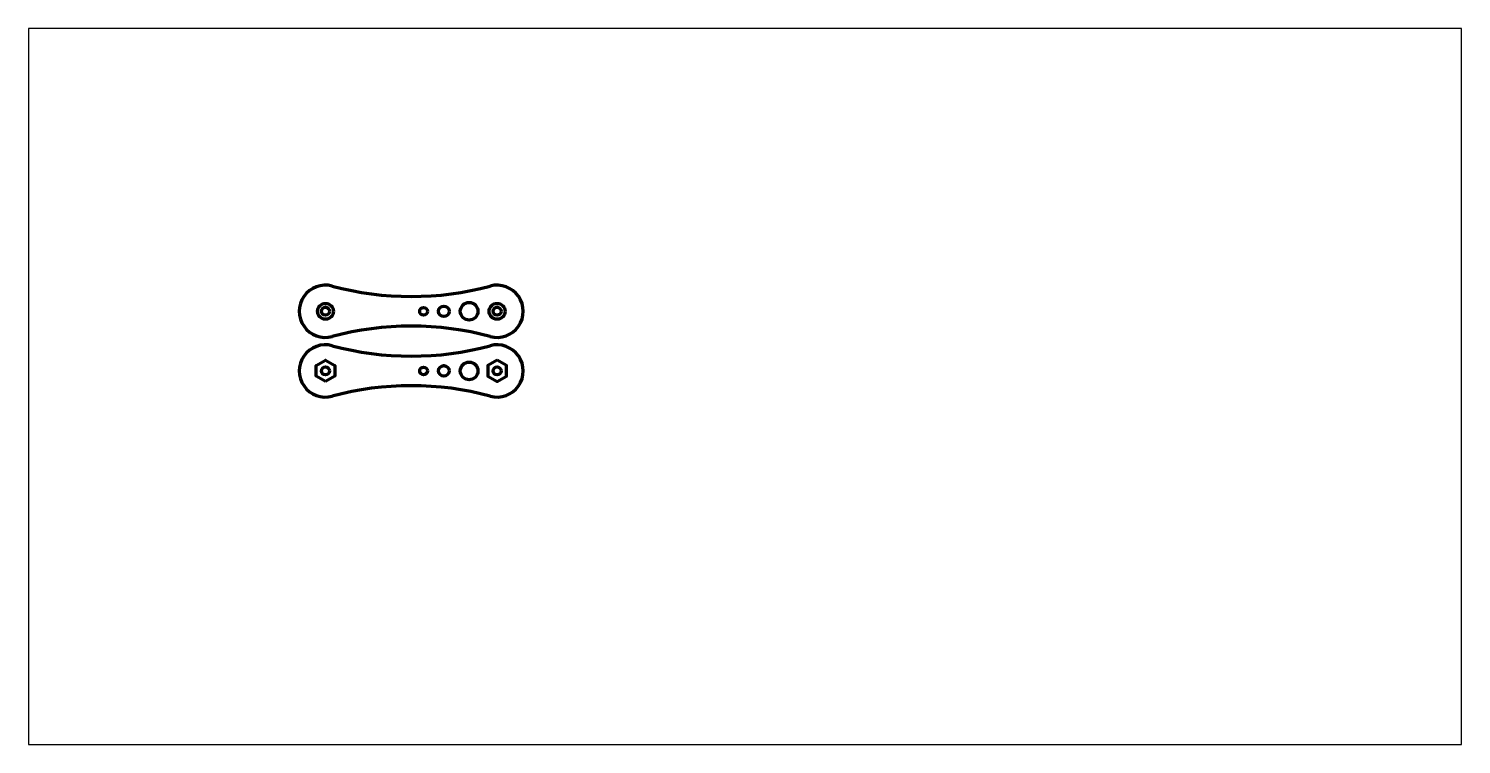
# Model space of a CAD drawing. Header units: inches. Extents: x 0 to 24, y 0 to 12.
import ezdxf

# ---------------------------------------------------------------- set-up
doc = ezdxf.new("R2010")
doc.units = ezdxf.units.IN
doc.header["$MEASUREMENT"] = 0
doc.layers.add('CUT', color=1, linetype='Continuous', lineweight=200)
doc.layers.add('ETCH', color=5, linetype='Continuous', lineweight=200)

msp = doc.modelspace()

# ---------------------------------------------------------------- linework, layer by layer
for p, q in [((24, 12), (0, 12)), ((0, 12), (0, 0)), ((24, 0), (24, 12)), ((0, 0), (24, 0))]:
    msp.add_line(p, q)
at = {"layer": 'CUT'}
for centre, radius in [((4.972, 7.261), 0.0675), ((6.615, 7.261), 0.0647), ((6.955, 7.261), 0.0885), ((7.379, 7.261), 0.148), ((7.847, 7.261), 0.0675), ((4.972, 6.261), 0.0675), ((6.615, 6.261), 0.0647), ((6.955, 6.261), 0.0885), ((7.379, 6.261), 0.148), ((7.847, 6.261), 0.0675)]:
    msp.add_circle(centre, radius, dxfattribs=at)
for centre, radius, start, end in [((4.972, 7.261), 0.438, 75, 285), ((6.409, 12.626), 5.117, 255, 285), ((7.847, 7.261), 0.438, 255, 105), ((6.409, 1.896), 5.117, 75, 105), ((4.972, 6.261), 0.438, 75, 285), ((6.409, 11.626), 5.117, 255, 285), ((7.847, 6.261), 0.438, 255, 105), ((6.409, 0.896), 5.117, 75, 105)]:
    msp.add_arc(centre, radius, start, end, dxfattribs=at)
at = {"layer": 'ETCH'}
for points in [[(4.972, 6.082), (4.817, 6.171), (4.817, 6.35), (4.972, 6.44), (5.127, 6.35), (5.127, 6.171)], [(7.847, 6.44), (7.692, 6.35), (7.692, 6.171), (7.847, 6.082), (8.002, 6.171), (8.002, 6.35)]]:
    msp.add_lwpolyline(points, close=True, dxfattribs=at)
for centre in [(4.972, 7.261), (7.847, 7.261)]:
    msp.add_circle(centre, 0.133, dxfattribs=at)

doc.saveas('drawing.dxf')
